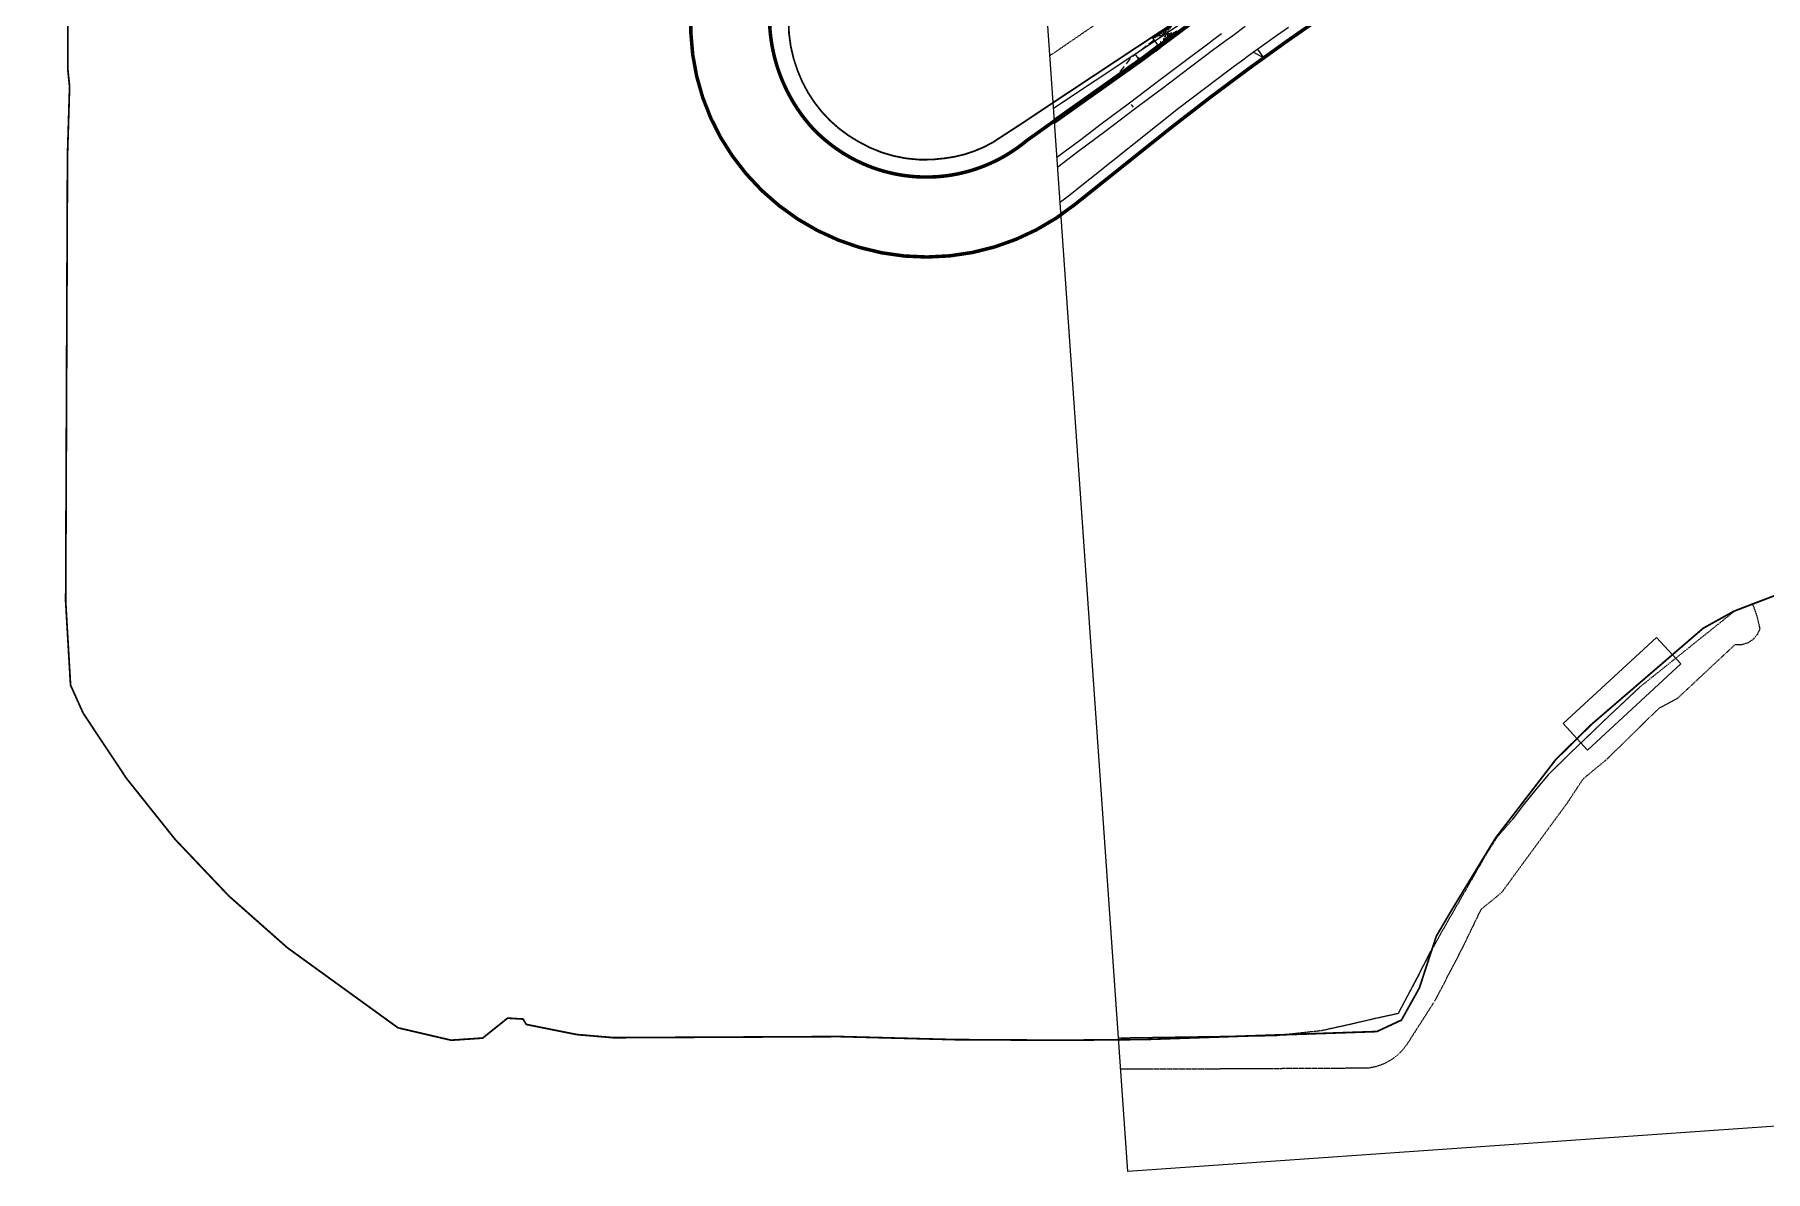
# Model space of a CAD drawing. Header units: millimetres. Extents: x 50357 to 985146, y 723188 to 1803594.
# Drawn here: x 831628.8 to 832120.5, y 817711.4 to 818034.3 of the extents above; entities that cross this region are included whole.
import ezdxf
from ezdxf.xclip import XClip

# ---------------------------------------------------------------- set-up
doc = ezdxf.new("R2010")
doc.units = ezdxf.units.MM
doc.header["$LTSCALE"] = 3
doc.header["$MEASUREMENT"] = 0
for name, pattern in [('DIVIDE', [1.25, 0.5, -0.25, 0, -0.25, 0, -0.25]), ('PHANTOM', [2.5, 1.25, -0.25, 0.25, -0.25, 0.25, -0.25]), ('x-baseplan$0$DGN Style 2', [1.94727e-06, 0, -1.94727e-06]), ('x-baseplan$0$XXXXX-PIW-DWG-P00-XXXX-R100-WS4-00$0$XXXXX-PIW-P-WHCGRDP1-XXX$0$HIDDEN', [9.525, 6.35, -3.175]), ('x-boundary$0$DGN Style 4', [76.563414, 38.257796, -19.128898, 0.047822, -19.128898])]:
    doc.linetypes.add(name, pattern=pattern)
doc.layers.get('Defpoints').update_dxf_attribs({"color": 32})
for name, color, linetype in [('00_Xref', 7, 'Continuous'), ('x-baseplan$0$XXXXX-PIW-DWG-P00-XXXX-R100-WS4-00$0$XXXXX-PIW-P-WHCGRDP1-XXX$0$MMH030__', 3, 'Continuous'), ('x-baseplan$0$XXXXX-PIW-DWG-P00-XXXX-R100-WS4-00$0$XXXXX-PIW-P-WHCGRDP1-XXX$0$MMH125__', 3, 'x-baseplan$0$XXXXX-PIW-DWG-P00-XXXX-R100-WS4-00$0$XXXXX-PIW-P-WHCGRDP1-XXX$0$HIDDEN'), ('x-baseplan$0$XXXXX-PIW-DWG-P00-XXXX-R100-WS4-00$0$XXXXX-PIW-P-WHCGRDP1-XXX$0$MMH813_1', 3, 'Continuous'), ('x-baseplan$0$XXXXX-PIW-DWG-P00-XXXX-R100-WS4-00$0$XXXXX-PIW-P-WHCGRDP1-XXX$0$MMH813__', 3, 'Continuous'), ('x-baseplan$0$XXXXX-PIW-DWG-P00-XXXX-R100-WS4-00$0$XXXXX-PIW-P-WHCGRDP1_RUN IN AND OUT-XXX$0$MMH813_S', 3, 'Continuous')]:
    doc.layers.add(name, color=color, linetype=linetype)
for name, color, linetype, lineweight in [('DraftConditionLine_AtGradeRoad_20180809', 7, 'Continuous', 0), ('x-baseplan$0$XXXXX-PIW-DWG-P00-XXXX-R100-WS4-00$0$XXXXX-PIW-P-WHCGRDP1-XXX$0$MMH125FS', 3, 'Continuous', 18), ('x-baseplan$0$XXXXX-PIW-DWG-P00-XXXX-R100-WS4-00$0$XXXXX-PIW-P-WHCGRDP1_RUN IN AND OUT-XXX$0$MMH060__', 3, 'Continuous', 13), ('x-baseplan$0$XXXXX-PIW-DWG-P00-XXXX-R100-WS4-00$0$XXXXX-PIW-P-WHCGRDP1_RUN IN AND OUT-XXX$0$MMH071__', 3, 'Continuous', 18)]:
    doc.layers.add(name, color=color, linetype=linetype, lineweight=lineweight)
doc.layers.add('x-baseplan$0$AR-ROAD_AR_BS_MI_', color=7, linetype='Continuous', true_color=0x6d6d6d)
doc.layers.add('x-boundary$0$AR-SIMS_BL_', color=7, linetype='x-boundary$0$DGN Style 4', true_color=0xff0505)

# ---------------------------------------------------------------- blocks, each defined once
blk = doc.blocks.new('x-baseplan$0$XXXXX-PIW-DWG-P00-XXXX-R100-WS4-00$0$XXXXX-PIW-P-WHCGRDP1-XXX$0$FILL-SLOPE')
at = {"flags": 128}
blk.add_lwpolyline([(-0.06, 0.25), (0.06, 0.25), (-0.03772, 0.22678), (0.0279, 0.22678), (-0.02004, 0.20996), (0.02116, 0.20892), (-0.01586, 0.19736), (0, 0.18052), (0, 0)], dxfattribs=at)
blk = doc.blocks.new('x-baseplan$0$XXXXX-PIW-DWG-P00-XXXX-R100-WS4-00')
at = {"layer": 'x-baseplan$0$XXXXX-PIW-DWG-P00-XXXX-R100-WS4-00$0$XXXXX-PIW-P-WHCGRDP1_RUN IN AND OUT-XXX$0$MMH060__'}
h = blk.add_hatch(dxfattribs=at)
h.set_pattern_fill('AR-CONC', color=256, scale=0.005)
h.set_pattern_definition([(50, (0, 0), (0.910923345, -0.0796954277), [0.09525, -1.04775]), (355, (0, 0), (-0.1762171071, 0.9552842262), [0.0762, -0.83820292085]), (100.4514447, (0.0759, -0.0066), (0.73470623545, 0.87558875956), [0.080950044, -0.890451223]), (46.1842, (0, 0.254), (1.3553952045, -0.2102116397), [0.142875, -1.571625]), (96.63555761, (0.113, 0.2365), (1.1870206703, 1.237130623), [0.1214251157, -1.3356780408]), (351.18415117, (0, 0.254), (1.1870206703, 1.237130623), [0.1142998354, -1.2572986596]), (21, (0.127, 0.1905), (0.75807195635, -0.51132599094), [0.09525, -1.04775]), (326, (0.127, 0.1905), (0.30901014174, 0.9209398306), [0.0762, -0.8382]), (71.451445, (0.1902, 0.1479), (1.0670820964, 0.4096138444), [0.080950044, -0.890449688]), (37.5, (0, 0), (0.01544301625, 0.42277519437), [0, -0.82804, 0, -0.8509, 0, -0.841375]), (7.5, (0, 0), (0.33409831255, 0.50090287409), [0, -0.48514, 0, -0.80899, 0, -0.320675]), (327.5, (-0.2832, 0), (0.67795297583, -0.02864371996), [0, -0.3175, 0, -0.9906, 0, -1.31445]), (317.5, (-0.4102, 0), (0.74064590693, 0.12713245517), [0, -0.41275, 0, -0.65786, 0, -0.93345])])
edge = h.paths.add_edge_path()
edge.add_line((834260.35, 818031.27), (834265.73, 818035.32))
edge.add_line((834258.83, 818033.29), (834264.51, 818036.95))
at = {"layer": 'x-baseplan$0$XXXXX-PIW-DWG-P00-XXXX-R100-WS4-00$0$XXXXX-PIW-P-WHCGRDP1-XXX$0$MMH030__', "ltscale": 0.005142, "flags": 128}
blk.add_lwpolyline([(834253.4, 818013.66), (834252.8, 818014.45)], dxfattribs=at)
at = {"layer": 'x-baseplan$0$XXXXX-PIW-DWG-P00-XXXX-R100-WS4-00$0$XXXXX-PIW-P-WHCGRDP1-XXX$0$MMH125__', "ltscale": 0.1, "flags": 128}
for points, elevation in [([(834162.37, 818072.13, 0.041317), (834153.66, 818054.56, 0.149831), (834152.95, 818029.09, 0.167866), (834164.68, 818009.54, 0.143372), (834187.21, 817997.65, 0.117117), (834209.54, 817998.54, 0.054077), (834229.89, 818009.48, 11.405065)], 5.02), ([(834259.27, 818032.71, -0.010568), (834252.55, 818027.65, -0.026), (834248.66, 818022.78, -5.003126)], 6.25)]:
    blk.add_lwpolyline(points, format="xyb", dxfattribs=dict(at, elevation=elevation))
at = {"layer": 'x-baseplan$0$XXXXX-PIW-DWG-P00-XXXX-R100-WS4-00$0$XXXXX-PIW-P-WHCGRDP1-XXX$0$MMH813_1'}
for p, q in [((834276.19, 818032.86, 6.42), (834274.86, 818031.86, 6.41)), ((834278.39, 818034.49, 6.44), (834276.19, 818032.86, 6.42)), ((834279.76, 818032.64, 6.44), (834277.57, 818031.02, 6.42)), ((834281.58, 818033.98, 6.45), (834279.76, 818032.64, 6.44)), ((834285.16, 818036.58, 6.46), (834281.58, 818033.98, 6.45)), ((834274.86, 818031.86, 6.41), (834268.2, 818026.85, 6.35)), ((834276.24, 818030.02, 6.41), (834269.58, 818025.01, 6.35)), ((834277.57, 818031.02, 6.42), (834276.24, 818030.02, 6.41)), ((834268.2, 818026.85, 6.35), (834260.21, 818020.84, 6.28)), ((834269.58, 818025.01, 6.35), (834261.59, 818019, 6.28)), ((834257, 818018.43, 6.26), (834252.21, 818014.83, 6.2)), ((834260.21, 818020.84, 6.28), (834257, 818018.43, 6.26)), ((834261.59, 818019, 6.28), (834258.38, 818016.59, 6.26)), ((834252.21, 818014.83, 6.2), (834244.22, 818008.82, 6.02)), ((834253.6, 818012.99, 6.2), (834245.6, 818006.98, 6.02)), ((834258.38, 818016.59, 6.26), (834253.6, 818012.99, 6.2)), ((834244.22, 818008.82, 6.02), (834238.38, 818004.42, 5.83)), ((834238.38, 818004.42, 5.83), (834236.23, 818002.81, 5.75)), ((834245.6, 818006.98, 6.02), (834239.76, 818002.58, 5.83)), ((834236.23, 818002.81, 5.75), (834228.24, 817996.79, 5.45)), ((834237.61, 818000.97, 5.75), (834229.62, 817994.96, 5.45)), ((834239.76, 818002.58, 5.83), (834237.61, 818000.97, 5.75))]:
    blk.add_line(p, q, dxfattribs=at)
at = {"layer": 'x-baseplan$0$XXXXX-PIW-DWG-P00-XXXX-R100-WS4-00$0$XXXXX-PIW-P-WHCGRDP1-XXX$0$MMH813__', "ltscale": 0.005142, "elevation": 5.71}
blk.add_lwpolyline([(834260.35, 818031.27), (834255.44, 818027.58), (834255.19, 818027.4), (834222.81, 818004.47), (834222.52, 818004.26), (834220.91, 818003.04), (834220.14, 818002.48), (834219.34, 818001.91), (834218.52, 818001.37), (834217.7, 818000.85), (834216.86, 818000.34), (834216.02, 817999.85), (834215.16, 817999.38), (834214.29, 817998.93), (834213.41, 817998.5), (834212.53, 817998.09), (834211.63, 817997.7), (834210.73, 817997.32), (834209.81, 817996.97), (834208.89, 817996.64), (834207.97, 817996.33), (834207.03, 817996.04), (834206.09, 817995.77), (834205.15, 817995.52), (834204.2, 817995.3), (834203.24, 817995.09), (834202.28, 817994.91), (834201.32, 817994.74), (834200.35, 817994.6), (834199.38, 817994.48), (834198.41, 817994.38), (834197.43, 817994.31), (834196.46, 817994.25), (834195.48, 817994.22), (834194.5, 817994.21), (834193.52, 817994.22), (834192.55, 817994.25), (834191.57, 817994.3), (834190.59, 817994.38), (834189.62, 817994.47), (834188.65, 817994.59), (834187.68, 817994.73), (834186.72, 817994.89), (834185.76, 817995.07), (834184.8, 817995.28), (834183.85, 817995.5), (834182.9, 817995.75), (834181.96, 817996.02), (834181.03, 817996.3), (834180.1, 817996.61), (834179.18, 817996.94), (834178.27, 817997.29), (834177.36, 817997.66), (834176.47, 817998.05), (834175.98, 817998.28), (834175.58, 817998.46), (834174.7, 817998.89), (834173.83, 817999.34), (834172.97, 817999.81), (834172.12, 818000.29), (834171.29, 818000.8), (834170.46, 818001.32), (834169.65, 818001.87), (834168.85, 818002.43), (834168.06, 818003), (834167.28, 818003.6), (834166.52, 818004.21), (834165.77, 818004.84), (834165.04, 818005.49), (834164.32, 818006.15), (834163.61, 818006.83), (834162.92, 818007.52), (834162.25, 818008.23), (834161.59, 818008.95), (834160.95, 818009.69), (834160.32, 818010.44), (834159.72, 818011.21), (834159.12, 818011.98), (834158.55, 818012.78), (834157.99, 818013.58), (834157.46, 818014.4), (834156.94, 818015.22), (834156.43, 818016.06), (834155.95, 818016.91), (834155.49, 818017.78), (834155.04, 818018.65), (834154.62, 818019.53), (834154.21, 818020.42), (834153.83, 818021.32), (834153.46, 818022.22), (834153.12, 818023.14), (834152.79, 818024.06), (834152.49, 818024.99), (834152.21, 818025.92), (834151.94, 818026.87), (834151.7, 818027.81), (834151.48, 818028.77), (834151.28, 818029.72), (834151.11, 818030.68), (834150.95, 818031.65), (834150.81, 818032.62), (834150.7, 818033.59), (834150.61, 818034.56)], dxfattribs=at)
at = {"layer": 'x-baseplan$0$XXXXX-PIW-DWG-P00-XXXX-R100-WS4-00$0$XXXXX-PIW-P-WHCGRDP1-XXX$0$MMH813__', "ltscale": 0.005142}
for points in [[(834259.45, 818030.59, 6.25), (834255.44, 818027.58, 6.22), (834255.19, 818027.4, 6.22), (834252.74, 818025.67, 6.19), (834251.92, 818025.09, 6.19), (834251.11, 818024.51, 6.18), (834247.84, 818022.2, 6.13), (834247.02, 818021.62, 6.12), (834239.68, 818016.42, 5.95), (834238.86, 818015.84, 5.94), (834238.05, 818015.26, 5.91), (834233.15, 818011.8, 5.75), (834232.33, 818011.22, 5.72), (834231.52, 818010.64, 5.68), (834230.7, 818010.06, 5.65), (834229.89, 818009.48, 5.61), (834224.17, 818005.44, 5.34), (834223.36, 818004.86, 5.3), (834222.81, 818004.47, 5.27), (834222.52, 818004.26, 5.26), (834220.91, 818003.04, 5.18), (834220.14, 818002.48, 5.13), (834219.34, 818001.91, 5.09), (834218.52, 818001.37, 5.04), (834217.7, 818000.85, 4.99), (834216.86, 818000.34, 4.95), (834216.02, 817999.85, 4.9), (834215.16, 817999.38, 4.87), (834214.29, 817998.93, 4.84), (834213.41, 817998.5, 4.81), (834212.53, 817998.09, 4.78), (834211.63, 817997.7, 4.75), (834210.73, 817997.32, 4.72), (834209.81, 817996.97, 4.69), (834208.89, 817996.64, 4.67), (834207.97, 817996.33, 4.64), (834207.03, 817996.04, 4.62), (834206.09, 817995.77, 4.6), (834205.15, 817995.52, 4.58), (834204.2, 817995.3, 4.56), (834203.24, 817995.09, 4.54), (834202.28, 817994.91, 4.52), (834201.32, 817994.74, 4.51), (834200.35, 817994.6, 4.49), (834199.38, 817994.48, 4.48), (834198.41, 817994.38, 4.46), (834197.43, 817994.31, 4.45), (834196.46, 817994.25, 4.44), (834195.48, 817994.22, 4.43), (834194.5, 817994.21, 4.42), (834193.52, 817994.22, 4.42), (834192.55, 817994.25, 4.41), (834191.57, 817994.3, 4.41), (834190.59, 817994.38, 4.4), (834189.62, 817994.47, 4.4), (834188.65, 817994.59, 4.4), (834187.68, 817994.73, 4.4), (834186.72, 817994.89, 4.4), (834185.76, 817995.07, 4.4), (834184.8, 817995.28, 4.4), (834183.85, 817995.5, 4.41), (834182.9, 817995.75, 4.41), (834181.96, 817996.02, 4.42), (834181.03, 817996.3, 4.43), (834180.1, 817996.61, 4.43), (834179.18, 817996.94, 4.44), (834178.27, 817997.29, 4.45), (834177.36, 817997.66, 4.47), (834176.47, 817998.05, 4.48), (834175.98, 817998.28, 4.49), (834175.58, 817998.46, 4.49), (834174.7, 817998.89, 4.5), (834173.83, 817999.34, 4.51), (834172.97, 817999.81, 4.53), (834172.12, 818000.29, 4.54), (834171.29, 818000.8, 4.55), (834170.46, 818001.32, 4.56), (834169.65, 818001.87, 4.57), (834168.85, 818002.43, 4.58), (834168.06, 818003, 4.59), (834167.28, 818003.6, 4.6), (834166.52, 818004.21, 4.6), (834165.77, 818004.84, 4.61), (834165.04, 818005.49, 4.61), (834164.32, 818006.15, 4.61), (834163.61, 818006.83, 4.61), (834162.92, 818007.52, 4.61), (834162.25, 818008.23, 4.6), (834161.59, 818008.95, 4.6), (834160.95, 818009.69, 4.59), (834160.32, 818010.44, 4.59), (834159.72, 818011.21, 4.58), (834159.12, 818011.98, 4.57), (834158.55, 818012.78, 4.55), (834157.99, 818013.58, 4.54), (834157.46, 818014.4, 4.53), (834156.94, 818015.22, 4.52), (834156.43, 818016.06, 4.51), (834155.95, 818016.91, 4.49), (834155.49, 818017.78, 4.48), (834155.04, 818018.65, 4.47), (834154.62, 818019.53, 4.46), (834154.21, 818020.42, 4.45), (834153.83, 818021.32, 4.44), (834153.46, 818022.22, 4.43), (834153.12, 818023.14, 4.42), (834152.79, 818024.06, 4.41), (834152.49, 818024.99, 4.41), (834152.21, 818025.92, 4.4), (834151.94, 818026.87, 4.4), (834151.7, 818027.81, 4.4), (834151.48, 818028.77, 4.4), (834151.28, 818029.72, 4.4), (834151.11, 818030.68, 4.4), (834150.95, 818031.65, 4.4), (834150.81, 818032.62, 4.4), (834150.7, 818033.59, 4.41), (834150.61, 818034.56, 4.41)], [(834299.79, 818034.32, 0), (834299.13, 818033.87, 0), (834295.77, 818031.54, 0), (834291.78, 818028.72, 0), (834291.14, 818028.25, 0), (834287.82, 818025.85, 0), (834285.84, 818024.4, 0), (834283.89, 818022.95, 0), (834282.4, 818021.83, 0), (834267.94, 818010.96, 0), (834236.67, 817985.99, 0), (834234.79, 817984.58, 0), (834234.39, 817984.28, 0), (834232.89, 817983.2, 0), (834230.93, 817981.89, 0), (834228.94, 817980.64, 0), (834228.71, 817980.51, 0), (834227.6, 817979.86, 0), (834226.9, 817979.47, 0), (834224.72, 817978.32, 0), (834222.51, 817977.25, 0), (834220.25, 817976.26, 0), (834217.97, 817975.36, 0), (834215.65, 817974.54, 0), (834213.3, 817973.8, 0), (834210.92, 817973.16, 0), (834208.53, 817972.6, 0), (834206.12, 817972.13, 0), (834203.69, 817971.74, 0), (834201.24, 817971.45, 0), (834198.79, 817971.25, 0), (834196.33, 817971.13, 0), (834193.87, 817971.11, 0), (834191.41, 817971.17, 0), (834188.96, 817971.33, 0), (834186.51, 817971.58, 0), (834184.08, 817971.91, 0), (834181.65, 817972.34, 0), (834179.25, 817972.85, 0), (834176.86, 817973.45, 0), (834174.5, 817974.14, 0), (834172.16, 817974.92, 0), (834169.86, 817975.78, 0), (834168.16, 817976.47, 0), (834167.59, 817976.72, 0), (834165.35, 817977.75, 0), (834163.16, 817978.85, 0), (834161, 817980.04, 0), (834158.89, 817981.31, 0), (834156.83, 817982.65, 0), (834156.3, 817983.01, 0), (834154.82, 817984.07, 0), (834152.86, 817985.55, 0), (834150.96, 817987.11, 0), (834149.12, 817988.74, 0), (834148.21, 817989.59, 0), (834147.33, 817990.44, 0), (834145.61, 817992.2, 0), (834143.96, 817994.02, 0), (834142.37, 817995.9, 0), (834141.24, 817997.34, 0), (834140.86, 817997.84, 0), (834139.41, 817999.83, 0), (834138.05, 818001.87, 0), (834136.75, 818003.97, 0), (834135.54, 818006.1, 0), (834134.4, 818008.29, 0), (834134.11, 818008.86, 0), (834133.34, 818010.51, 0), (834132.37, 818012.77, 0), (834131.48, 818015.06, 0), (834130.67, 818017.38, 0), (834129.95, 818019.74, 0), (834129.32, 818022.11, 0), (834128.77, 818024.51, 0), (834128.31, 818026.93, 0), (834127.94, 818029.36, 0), (834127.66, 818031.8, 0), (834127.47, 818034.26, 0), (834127.44, 818036.72, 0)], [(834297.44, 818036.32, 0), (834294.06, 818033.98, 0), (834290.05, 818031.13, 0), (834289.4, 818030.67, 0), (834286.07, 818028.25, 0), (834284.08, 818026.79, 0), (834282.11, 818025.33, 0), (834280.61, 818024.21, 0), (834266.15, 818013.33, 0), (834234.88, 817988.37, 0), (834233, 817986.96, 0), (834232.62, 817986.67, 0), (834231.18, 817985.64, 0), (834229.32, 817984.38, 0), (834227.41, 817983.19, 0), (834227.19, 817983.06, 0), (834226.13, 817982.45, 0), (834225.46, 817982.07, 0), (834223.38, 817980.97, 0), (834221.26, 817979.95, 0), (834219.11, 817979.01, 0), (834216.92, 817978.14, 0), (834214.71, 817977.36, 0), (834212.46, 817976.66, 0), (834210.19, 817976.04, 0), (834207.91, 817975.51, 0), (834205.6, 817975.06, 0), (834203.28, 817974.69, 0), (834200.94, 817974.41, 0), (834198.6, 817974.21, 0), (834196.25, 817974.11, 0), (834193.9, 817974.08, 0), (834191.55, 817974.15, 0), (834189.2, 817974.3, 0), (834186.86, 817974.53, 0), (834184.54, 817974.85, 0), (834182.22, 817975.26, 0), (834179.92, 817975.75, 0), (834177.64, 817976.32, 0), (834175.38, 817976.98, 0), (834173.15, 817977.72, 0), (834170.95, 817978.54, 0), (834169.33, 817979.21, 0), (834168.78, 817979.45, 0), (834166.64, 817980.43, 0), (834164.54, 817981.49, 0), (834162.48, 817982.62, 0), (834160.47, 817983.83, 0), (834158.5, 817985.11, 0), (834157.99, 817985.46, 0), (834156.58, 817986.47, 0), (834154.71, 817987.89, 0), (834152.89, 817989.38, 0), (834151.13, 817990.94, 0), (834150.26, 817991.74, 0), (834149.42, 817992.56, 0), (834147.78, 817994.24, 0), (834146.2, 817995.98, 0), (834144.68, 817997.78, 0), (834143.6, 817999.15, 0), (834143.24, 817999.63, 0), (834141.86, 818001.53, 0), (834140.55, 818003.48, 0), (834139.31, 818005.48, 0), (834138.15, 818007.53, 0), (834137.06, 818009.61, 0), (834136.79, 818010.16, 0), (834136.05, 818011.73, 0), (834135.12, 818013.89, 0), (834134.27, 818016.09, 0), (834133.5, 818018.31, 0), (834132.81, 818020.55, 0), (834132.2, 818022.83, 0), (834131.68, 818025.12, 0), (834131.25, 818027.43, 0), (834130.89, 818029.75, 0), (834130.63, 818032.09, 0), (834130.44, 818034.43, 0)], [(834270.49, 818037.68, 0), (834256.03, 818026.8, 0), (834223.37, 818003.67, 0), (834221.49, 818002.26, 0), (834221.22, 818002.06, 0), (834220.22, 818001.34, 0), (834218.91, 818000.46, 0), (834217.57, 817999.62, 0), (834217.42, 817999.53, 0), (834216.67, 817999.1, 0), (834216.2, 817998.84, 0), (834214.74, 817998.06, 0), (834213.26, 817997.35, 0), (834211.75, 817996.69, 0), (834210.21, 817996.08, 0), (834208.66, 817995.53, 0), (834207.09, 817995.04, 0), (834205.5, 817994.61, 0), (834203.89, 817994.23, 0), (834202.27, 817993.91, 0), (834200.64, 817993.66, 0), (834199.01, 817993.46, 0), (834197.36, 817993.32, 0), (834195.72, 817993.25, 0), (834194.07, 817993.23, 0), (834192.42, 817993.28, 0), (834190.77, 817993.38, 0), (834189.13, 817993.55, 0), (834187.5, 817993.77, 0), (834185.87, 817994.06, 0), (834184.26, 817994.4, 0), (834182.66, 817994.8, 0), (834181.08, 817995.27, 0), (834179.52, 817995.79, 0), (834177.97, 817996.36, 0), (834176.83, 817996.83, 0), (834176.45, 817996.99, 0), (834174.95, 817997.68, 0), (834173.48, 817998.42, 0), (834172.03, 817999.22, 0), (834170.62, 818000.07, 0), (834169.24, 818000.97, 0), (834168.88, 818001.21, 0), (834167.89, 818001.92, 0), (834166.58, 818002.92, 0), (834165.3, 818003.96, 0), (834164.07, 818005.05, 0), (834163.46, 818005.62, 0), (834162.87, 818006.19, 0), (834161.72, 818007.37, 0), (834160.61, 818008.59, 0), (834159.55, 818009.85, 0), (834158.79, 818010.81, 0), (834158.53, 818011.15, 0), (834157.56, 818012.48, 0), (834156.65, 818013.85, 0), (834155.78, 818015.26, 0), (834154.96, 818016.69, 0), (834154.2, 818018.15, 0), (834154.01, 818018.54, 0), (834153.49, 818019.64, 0), (834152.84, 818021.15, 0), (834152.24, 818022.69, 0), (834151.7, 818024.25, 0), (834151.22, 818025.83, 0), (834150.8, 818027.42, 0), (834150.43, 818029.03, 0), (834150.12, 818030.65, 0), (834149.88, 818032.28, 0), (834149.69, 818033.91, 0), (834149.56, 818035.56, 0)]]:
    blk.add_polyline3d(points, dxfattribs=at)
at = {"layer": 'x-baseplan$0$XXXXX-PIW-DWG-P00-XXXX-R100-WS4-00$0$XXXXX-PIW-P-WHCGRDP1_RUN IN AND OUT-XXX$0$MMH060__'}
for p, q in [((834258.83, 818033.29), (834264.51, 818036.95, 19.94)), ((834258.83, 818033.29), (834260.35, 818031.27, 6.49)), ((834260.35, 818031.27, 6.49), (834265.73, 818035.32, 5.71))]:
    blk.add_line(p, q, dxfattribs=at)
at = {"layer": 'x-baseplan$0$XXXXX-PIW-DWG-P00-XXXX-R100-WS4-00$0$XXXXX-PIW-P-WHCGRDP1_RUN IN AND OUT-XXX$0$MMH071__'}
blk.add_line((834260.35, 818031.27, 6.49), (834260.94, 818030.49), dxfattribs=at)
at = {"layer": 'x-baseplan$0$XXXXX-PIW-DWG-P00-XXXX-R100-WS4-00$0$XXXXX-PIW-P-WHCGRDP1_RUN IN AND OUT-XXX$0$MMH813_S'}
for p, q in [((834260.35, 818031.27, 6.49), (834259.74, 818029.59)), ((834259.74, 818029.59), (834260.94, 818030.49))]:
    blk.add_line(p, q, dxfattribs=at)
blk.add_lwpolyline([(834290.42, 818027.73), (834288.67, 818030.14), (834287.46, 818029.26)], close=True, dxfattribs=at)
at = {"layer": 'x-baseplan$0$XXXXX-PIW-DWG-P00-XXXX-R100-WS4-00$0$XXXXX-PIW-P-WHCGRDP1-XXX$0$MMH125FS', "ltscale": 100, "xscale": 5.202295715236875, "yscale": 5.202295715236875, "zscale": 5.202295715236875, "rotation": 218.061887046463}
blk.add_blockref('x-baseplan$0$XXXXX-PIW-DWG-P00-XXXX-R100-WS4-00$0$XXXXX-PIW-P-WHCGRDP1-XXX$0$FILL-SLOPE', (834254.09, 818028.47), dxfattribs=at)
blk = doc.blocks.new('x-baseplan')
blk.add_lwpolyline([(834375.48, 817838.59), (834401.96, 817863.03), (834408.88, 817855.53), (834382.4, 817831.09)], close=True)
at = {"layer": 'x-baseplan$0$AR-ROAD_AR_BS_MI_'}
blk.add_line((834217.07, 818004.36), (834353.63, 818095.16), dxfattribs=at)
at = {"layer": 'x-baseplan$0$AR-ROAD_AR_BS_MI_', "linetype": 'x-baseplan$0$DGN Style 2', "lineweight": 0}
for p, q in [((834376.45, 817815.83), (834357.95, 817790.58)), ((834356.49, 817806.09), (834360.93, 817811.23)), ((834357.95, 817790.58), (834352.08, 817785.79)), ((834352.08, 817785.79), (834346.93, 817775.09)), ((834346.93, 817775.09), (834338.95, 817759.75))]:
    blk.add_line(p, q, dxfattribs=at)
at = {"layer": 'x-baseplan$0$AR-ROAD_AR_BS_MI_', "linetype": 'x-baseplan$0$DGN Style 2', "flags": 128}
blk.add_lwpolyline([(834236.41, 818060.84), (834194.52, 818019.36)], dxfattribs=at)
at = {"layer": 'x-baseplan$0$AR-ROAD_AR_BS_MI_', "linetype": 'x-baseplan$0$DGN Style 2', "lineweight": 0, "flags": 128}
for points in [[(834338.64, 817759.3), (834330.93, 817747.27), (834329.82, 817745.85), (834328.55, 817744.57), (834327.14, 817743.44), (834325.61, 817742.49), (834323.97, 817741.72), (834322.26, 817741.14), (834320.08, 817740.72), (834269.72, 817740.45), (834219.96, 817740.53), (834189.17, 817741.14), (834167.98, 817742.62), (834089.24, 817741.61), (834063.8, 817742), (834061.99, 817741.99), (834060.19, 817741.98), (834058.38, 817741.99), (834056.57, 817742.02), (834054.77, 817742.06), (834052.96, 817742.12), (834051.16, 817742.19), (834049.35, 817742.23), (834047.56, 817742.48), (834045.82, 817742.95), (834044.14, 817743.62), (834042.59, 817744.54), (834041.04, 817745.47), (834039.5, 817746.42), (834037.72, 817747.53), (834017.77, 817760.4), (834002.15, 817771.82), (833988.2, 817785.4), (833964.24, 817813.25), (833941.51, 817845.5), (833942.28, 817909.63), (833942.24, 817939.9), (833942.53, 817969.8), (833941.17, 817989.39), (833943.36, 818000.04)], [(834552.25, 817919.49), (834458.71, 817883.8), (834424.35, 817870.7)], [(834424.35, 817870.7), (834410.76, 817859.81), (834397.21, 817848.95), (834388.64, 817840.88), (834381.76, 817834.3), (834377.38, 817830.12), (834371.2, 817824.04), (834367.71, 817819.9), (834364.12, 817815.42), (834360.93, 817811.23)], [(834429.23, 817872.57), (834429.99, 817870.65), (834430.55, 817868.93), (834431.35, 817865.55), (834430.62, 817863.9), (834429.46, 817862.52), (834427.96, 817861.53), (834426.24, 817860.99), (834424.25, 817860.99), (834407.95, 817845.77), (834402.59, 817842.88), (834387.91, 817828.49), (834381.12, 817822.87), (834376.45, 817815.83)], [(834356.49, 817806.09), (834356.49, 817806.08), (834353.36, 817801.12), (834348.18, 817792.05), (834342, 817781.29), (834337.82, 817773.86), (834333.93, 817766.29), (834328.55, 817756.22), (834321.67, 817754.73), (834314.9, 817753.14), (834306.78, 817751.36), (834293.69, 817749.91), (834251.08, 817749.28), (834225.55, 817749.28), (834207.55, 817749.19), (834176.44, 817748.99), (834157.37, 817748.89), (834129.08, 817748.76), (834114.3, 817749.6), (834102.06, 817750.94), (834095.28, 817751.73), (834087.65, 817752.45), (834080.5, 817754.51), (834075.53, 817755.48), (834068.5, 817749.3), (834052.26, 817749.67), (834046.21, 817753.18), (834034.66, 817759.38), (834019.87, 817769.75), (834005.84, 817781.13), (833992.64, 817793.47), (833980.34, 817806.7), (833968.99, 817820.76), (833959.72, 817834.12), (833950.31, 817850)]]:
    blk.add_lwpolyline(points, dxfattribs=at)
at = {"layer": 'x-baseplan$0$AR-ROAD_AR_BS_MI_', "lineweight": 13, "flags": 128}
for points in [[(834397.21, 817848.95), (834388.64, 817840.88), (834381.76, 817834.3), (834377.38, 817830.12)], [(834377.38, 817830.12), (834371.2, 817824.04)], [(834371.2, 817824.04), (834367.71, 817819.9), (834364.12, 817815.42), (834360.93, 817811.23)], [(834337.82, 817773.86), (834333.93, 817766.29), (834328.55, 817756.23)], [(834321.67, 817754.73), (834314.9, 817753.14), (834306.78, 817751.36)], [(834328.55, 817756.23), (834321.67, 817754.73)], [(834293.69, 817749.91), (834251.08, 817749.29)]]:
    blk.add_lwpolyline(points, dxfattribs=at)
at = {"layer": 'x-baseplan$0$AR-ROAD_AR_BS_MI_', "linetype": 'x-baseplan$0$DGN Style 2'}
blk.add_open_spline([(834217.16, 818123.01), (834207.97, 818108.73), (834203.01, 818100.94), (834198.06, 818093.15), (834190.62, 818081.99), (834182.3, 818069.51), (834173.97, 818057.03), (834172.72, 818055.14), (834172.44, 818054.65), (834171.88, 818053.67), (834171.38, 818052.72), (834170.77, 818051.37), (834170.42, 818050.51), (834170.28, 818050.12), (834170.23, 818049.92), (834170.19, 818049.72), (834170.14, 818049.49), (834169.74, 818048.4), (834169.42, 818047.3), (834168.84, 818044.68), (834168.59, 818042.67), (834168.57, 818039.77), (834168.68, 818038.3), (834168.81, 818037.28), (834168.89, 818036.75), (834169.04, 818035.78), (834169.24, 818034.82), (834169.45, 818033.9), (834169.58, 818033.39), (834169.71, 818032.88), (834169.9, 818032.21), (834170.19, 818031.2), (834170.69, 818029.81), (834171.03, 818028.91), (834171.4, 818028.04), (834171.78, 818027.15), (834172.27, 818026.17), (834172.54, 818025.66), (834173.27, 818024.36), (834174.13, 818023.08), (834175.87, 818020.97), (834176.82, 818019.99), (834178.14, 818018.82), (834178.57, 818018.47), (834179.74, 818017.57), (834180.76, 818016.89), (834182.31, 818016), (834183.08, 818015.6), (834183.86, 818015.19), (834184.88, 818014.7), (834185.91, 818014.23), (834187.24, 818013.67), (834188, 818013.38), (834189.35, 818012.87), (834190.12, 818012.62), (834190.98, 818012.34), (834191.52, 818012.19), (834192.05, 818012.05), (834192.9, 818011.86), (834193.86, 818011.69), (834195.59, 818011.53), (834196.73, 818011.51), (834198.12, 818011.6), (834199.27, 818011.69), (834200.93, 818011.93), (834201.95, 818012.12), (834203.03, 818012.35), (834203.99, 818012.58), (834205.45, 818013.01), (834207.14, 818013.56), (834208.4, 818014.1), (834209.52, 818014.66), (834210.66, 818015.27), (834211.75, 818015.98), (834212.64, 818016.64), (834212.85, 818016.8), (834213.05, 818016.96), (834213.38, 818017.18), (834235.42, 818032.28), (834257.46, 818047.37), (834313.23, 818085.55)], degree=3, knots=[0, 0, 0, 0, 0.118549, 0.119922, 0.119922, 0.292667, 0.314758, 0.314758, 0.322104, 0.322104, 0.329451, 0.336081, 0.341297, 0.341488, 0.341488, 0.343923, 0.344155, 0.344618, 0.358987, 0.358987, 0.379393, 0.385178, 0.39664, 0.398543, 0.398543, 0.403565, 0.411326, 0.411326, 0.415739, 0.418174, 0.418174, 0.424794, 0.431794, 0.437349, 0.437349, 0.444091, 0.44981, 0.451582, 0.451582, 0.469286, 0.471423, 0.487063, 0.487063, 0.494301, 0.494301, 0.506246, 0.510156, 0.517505, 0.517505, 0.52162, 0.532201, 0.532201, 0.540333, 0.542782, 0.550898, 0.550898, 0.554553, 0.55809, 0.55809, 0.565833, 0.570707, 0.580657, 0.580657, 0.588819, 0.595598, 0.602376, 0.602376, 0.609847, 0.615173, 0.622211, 0.632923, 0.632923, 0.638514, 0.649735, 0.649735, 0.652952, 0.653071, 0.653071, 0.658133, 1, 1, 1, 1], dxfattribs=at)
blk.add_blockref('x-baseplan$0$XXXXX-PIW-DWG-P00-XXXX-R100-WS4-00', (0, 0))

msp = doc.modelspace()

# ---------------------------------------------------------------- linework, layer by layer
at = {"layer": 'Defpoints', "elevation": 0.0001}
msp.add_lwpolyline([(831889.9968, 818417.7788), (832594.2248, 818467.0097), (832643.6048, 817760.6489), (831939.3769, 817711.418)], close=True, dxfattribs=at)
at = {"layer": 'DraftConditionLine_AtGradeRoad_20180809', "linetype": 'PHANTOM', "ltscale": 0.3, "const_width": 1, "flags": 128}
msp.add_lwpolyline([(832128.8529, 818170.5935), (832128.874, 818169.9288), (832128.8835, 818169.2637), (832128.8814, 818168.5987), (832128.8677, 818167.9337), (832128.8424, 818167.2691), (832128.8054, 818166.605), (832128.7569, 818165.9417), (832128.6969, 818165.2793), (832128.6252, 818164.6181), (832128.5421, 818163.9582), (832128.4474, 818163.2999), (832128.3413, 818162.6433), (832128.2237, 818161.9887), (832128.0948, 818161.3362), (832127.9544, 818160.6861), (832127.8028, 818160.0385), (832127.6398, 818159.3937), (832127.4656, 818158.7518), (832127.2803, 818158.113), (832127.0838, 818157.4776), (832126.8763, 818156.8457), (832126.6577, 818156.2176), (832126.4283, 818155.5933), (832126.188, 818154.9731), (832125.9369, 818154.3573), (832125.675, 818153.7459), (832125.4026, 818153.1391), (832125.1196, 818152.5373), (832124.8261, 818151.9404), (832124.5223, 818151.3487), (832124.2082, 818150.7625), (832123.8839, 818150.1818), (832123.5496, 818149.6069), (832123.2052, 818149.0379), (832122.851, 818148.475), (832122.487, 818147.9183), (832122.1133, 818147.3681), (832121.7301, 818146.8245), (832121.3374, 818146.2877), (832120.9355, 818145.7578), (832120.5244, 818145.235), (832120.1042, 818144.7194), (832119.675, 818144.2113), (832119.2372, 818143.7108), (832119.237, 818143.7106), (832117.2327, 818141.7219), (832115.1941, 818139.7685), (832113.1217, 818137.8509), (832111.0161, 818135.9699), (832108.878, 818134.1258), (832106.7081, 818132.3194), (832104.5069, 818130.5511), (832102.2753, 818128.8215), (832100.0138, 818127.1311), (832097.7231, 818125.4804), (832095.404, 818123.8699), (832093.0571, 818122.3002), (832090.6832, 818120.7717), (832088.283, 818119.2848), (832085.8571, 818117.8401), (832083.4065, 818116.4379), (832080.9317, 818115.0787), (832078.4336, 818113.7628), (832077.326, 818113.1971, 0.0292121), (832051.5026, 818100.6726, 0.02526117), (831947.2596, 818030.289), (831910.5939, 818004.1488), (831909.9932, 818003.6568), (831909.3839, 818003.1753), (831908.7663, 818002.7045), (831908.1406, 818002.2446), (831907.507, 818001.7957), (831906.8657, 818001.3579), (831906.2168, 818000.9313), (831905.5605, 818000.5162), (831904.8971, 818000.1125), (831904.2268, 817999.7205), (831903.5497, 817999.3403), (831902.8661, 817998.9719), (831902.1761, 817998.6155), (831901.4801, 817998.2712), (831900.7781, 817997.9391), (831900.0705, 817997.6193), (831899.3574, 817997.3119), (831898.639, 817997.017), (831897.9156, 817996.7347), (831897.1874, 817996.4651), (831896.4545, 817996.2082), (831895.7173, 817995.9641), (831894.976, 817995.733), (831894.2307, 817995.5148), (831893.4818, 817995.3096), (831892.7294, 817995.1176), (831891.9737, 817994.9387), (831891.215, 817994.773), (831890.4536, 817994.6206), (831889.6896, 817994.4815), (831888.9233, 817994.3558), (831888.1549, 817994.2434), (831887.3847, 817994.1445), (831886.6129, 817994.059), (831885.8397, 817993.9871), (831885.0653, 817993.9286), (831884.2901, 817993.8836), (831883.5142, 817993.8522), (831882.7378, 817993.8343), (831881.9613, 817993.83), (831881.1848, 817993.8393), (831880.4086, 817993.8621), (831879.6329, 817993.8984), (831878.858, 817993.9482), (831878.084, 817994.0116), (831877.3113, 817994.0885), (831876.54, 817994.1789), (831875.7704, 817994.2827), (831875.0028, 817994.3999), (831874.2373, 817994.5305), (831873.4742, 817994.6744), (831872.7138, 817994.8316), (831871.9561, 817995.0021), (831871.2016, 817995.1858), (831870.4504, 817995.3826), (831869.7028, 817995.5925), (831868.9589, 817995.8154), (831868.2191, 817996.0512), (831867.4834, 817996.3), (831866.7523, 817996.5615), (831866.0258, 817996.8358), (831865.3042, 817997.1227), (831864.5877, 817997.4221), (831863.8765, 817997.734), (831863.1709, 817998.0583), (831862.4711, 817998.3948), (831861.7772, 817998.7435), (831861.0896, 817999.1042), (831860.4083, 817999.4769), (831859.7336, 817999.8615), (831859.0658, 818000.2577), (831858.405, 818000.6655), (831857.7514, 818001.0849), (831857.1052, 818001.5155), (831856.4666, 818001.9574), (831855.8358, 818002.4103), (831855.2131, 818002.8742), (831854.5985, 818003.3489), (831853.9923, 818003.8342), (831853.3947, 818004.3301), (831852.8058, 818004.8363), (831852.2258, 818005.3526), (831851.6549, 818005.8791), (831851.0933, 818006.4154), (831850.5412, 818006.9614), (831849.9987, 818007.517), (831849.7524, 818007.7758), (831849.2052, 818008.391), (831848.6688, 818009.0157), (831848.1434, 818009.6497), (831847.6292, 818010.2927), (831847.1262, 818010.9446), (831846.6347, 818011.6052), (831846.1548, 818012.2743), (831845.6867, 818012.9516), (831845.2304, 818013.637), (831844.7862, 818014.3303), (831844.3542, 818015.0312), (831843.9344, 818015.7395), (831843.5271, 818016.4551), (831843.1323, 818017.1777), (831842.7502, 818017.907), (831842.3809, 818018.6429), (831842.0245, 818019.3851), (831841.6811, 818020.1335), (831841.3508, 818020.8877), (831841.0337, 818021.6476), (831840.7299, 818022.4128), (831840.4395, 818023.1833), (831840.1627, 818023.9587), (831839.8994, 818024.7389), (831839.6497, 818025.5235), (831839.4138, 818026.3123), (831839.1917, 818027.1052), (831838.9834, 818027.9018), (831838.7891, 818028.7019), (831838.6088, 818029.5053), (831838.4425, 818030.3117), (831838.2904, 818031.1209), (831838.1523, 818031.9326), (831838.0285, 818032.7466), (831837.9189, 818033.5627), (831837.8235, 818034.3805), (831837.7425, 818035.1999), (831837.6757, 818036.0205), (831837.6233, 818036.8422), (831837.5852, 818037.6647), (831837.5615, 818038.4878), (831837.5522, 818039.3111), (831837.5572, 818040.1345), (831837.5766, 818040.9576), (831837.6103, 818041.7803), (831837.6585, 818042.6022), (831837.7209, 818043.4232), (831837.7977, 818044.243), (831837.8887, 818045.0614), (831837.9941, 818045.878), (831838.1136, 818046.6926), (831838.2474, 818047.505), (831838.3953, 818048.315), (831838.5574, 818049.1223), (831838.7335, 818049.9266), (831838.9236, 818050.7277), (831839.1276, 818051.5254), (831839.3456, 818052.3194), (831839.5774, 818053.1095), (831839.8229, 818053.8954), (831840.0821, 818054.6769), (831840.3549, 818055.4538), (831840.6413, 818056.2258), (831840.941, 818056.9926), (831841.2541, 818057.7542), (831841.5805, 818058.5101), (831841.7805, 818058.9563), (831843.6352, 818062.3166), (831845.5484, 818065.644), (831847.5192, 818068.9376), (831849.5473, 818072.1962), (831851.6319, 818075.4189), (831851.9087, 818075.8377), (831873.0871, 818108.696), (831873.4775, 818109.2731), (831873.8778, 818109.8432), (831874.2881, 818110.4063), (831874.7081, 818110.9621), (831875.1377, 818111.5105), (831875.5769, 818112.0514), (831876.0254, 818112.5844), (831876.4832, 818113.1096), (831876.95, 818113.6267), (831877.4258, 818114.1356), (831877.9104, 818114.6361), (831878.4037, 818115.1281), (831878.9055, 818115.6114), (831879.4157, 818116.0858), (831879.934, 818116.5513), (831880.4604, 818117.0076), (831880.9947, 818117.4547), (831881.3543, 818117.7469, 0.1973975), (831886.5494, 818127.696), (831886.5999, 818128.0355), (831886.6563, 818128.374), (831886.7186, 818128.7115), (831886.7868, 818129.0479), (831886.8608, 818129.3831), (831886.9407, 818129.7169), (831887.0264, 818130.0493), (831887.1179, 818130.3801), (831887.2151, 818130.7092), (831887.3181, 818131.0367), (831887.4268, 818131.3622), (831887.5411, 818131.6859), (831887.6611, 818132.0074), (831887.7866, 818132.3269), (831887.9177, 818132.6441), (831888.0544, 818132.9589), (831888.1965, 818133.2714), (831888.344, 818133.5813), (831888.4969, 818133.8886), (831888.6552, 818134.1931), (831888.8188, 818134.4949), (831888.9876, 818134.7937), (831889.1616, 818135.0896), (831889.3407, 818135.3824), (831889.5249, 818135.672), (831889.7141, 818135.9584), (831889.9083, 818136.2414), (831889.9539, 818136.3063), (831891.9982, 818139.2858), (831884.9964, 818144.0897), (831884.9898, 818144.0943), (831882.031, 818146.1243), (831881.8881, 818146.0566), (831881.744, 818145.9913), (831881.5988, 818145.9286), (831881.4525, 818145.8684), (831881.3052, 818145.8108), (831881.1569, 818145.7557), (831881.0077, 818145.7033), (831880.8576, 818145.6534), (831880.7066, 818145.6062), (831880.5549, 818145.5616), (831880.4024, 818145.5197), (831880.2491, 818145.4805), (831880.0953, 818145.4439), (831879.9408, 818145.41), (831879.7857, 818145.3788), (831879.6301, 818145.3504), (831879.474, 818145.3246), (831879.3175, 818145.3016), (831879.1607, 818145.2813), (831879.0035, 818145.2638), (831878.846, 818145.249), (831878.6883, 818145.2369), (831878.5304, 818145.2277), (831878.3724, 818145.2211), (831878.2142, 818145.2173), (831878.0561, 818145.2163), (831877.8979, 818145.2181), (831877.7398, 818145.2226), (831877.5818, 818145.2298), (831877.4239, 818145.2399), (831877.2663, 818145.2526), (831877.1089, 818145.2682), (831876.9518, 818145.2864), (831876.795, 818145.3074), (831876.6386, 818145.3312), (831876.4827, 818145.3576), (831876.3272, 818145.3868), (831876.1723, 818145.4187), (831876.0179, 818145.4533), (831875.8642, 818145.4906), (831875.7112, 818145.5305), (831875.6077, 818145.5592), (831873.8106, 818145.8505), (831871.9927, 818145.948, 0.49426071), (831855.6023, 818124.4333), (831855.6837, 818124.1438), (831855.7601, 818123.8529), (831855.8314, 818123.5607), (831855.8976, 818123.2673), (831855.9586, 818122.9728), (831856.0145, 818122.6772), (831856.0653, 818122.3808), (831856.1108, 818122.0835), (831856.1512, 818121.7854), (831856.1863, 818121.4867), (831856.2163, 818121.1874), (831856.241, 818120.8877), (831856.2604, 818120.5875), (831856.2747, 818120.2871), (831856.2837, 818119.9865), (831856.2874, 818119.6857), (831856.2859, 818119.385), (831856.2791, 818119.0843), (831856.2671, 818118.7837), (831856.2499, 818118.4834), (831856.2274, 818118.1835), (831856.1996, 818117.884), (831856.1667, 818117.5851), (831856.1285, 818117.2867), (831856.0852, 818116.9891), (831856.0366, 818116.6923), (831855.9829, 818116.3963), (831855.9241, 818116.1014), (831855.86, 818115.8075), (831855.7909, 818115.5148), (831855.7167, 818115.2233), (831855.6374, 818114.9332), (831855.553, 818114.6445), (831855.4636, 818114.3573), (831855.3692, 818114.0717), (831855.2699, 818113.7878), (831855.1656, 818113.5057), (831855.0564, 818113.2255), (831854.9423, 818112.9472), (831854.8234, 818112.6709), (831854.6997, 818112.3968), (831854.5712, 818112.1248), (831854.438, 818111.8551), (831854.3001, 818111.5879), (831854.1576, 818111.323), (831854.0104, 818111.0607), (831853.8588, 818110.801), (831853.7026, 818110.5439), (831853.5419, 818110.2897), (831853.3768, 818110.0382), (831853.3518, 818110.001), (831827.7665, 818075.6573, 0.32210851), (831827.0076, 817999.8299, 0.4344415), (831924.2605, 817985.9921), (831951.6261, 818007.8355), (831962.5677, 818016.2968), (831973.6553, 818024.566), (831984.8855, 818032.6403), (831996.2549, 818040.5175), (832007.7601, 818048.195), (832019.3975, 818055.6706), (832019.4294, 818055.6906), (832054.0864, 818079.2089), (832061.1197, 818083.6922), (832067.9567, 818087.1521), (832071.7143, 818088.9905, 0.01189914), (832088.4389, 818097.0307, 0.03765895), (832109.1677, 818109.8424, 0.01563381), (832132.2207, 818128.772, 0.24235352), (832147.2697, 818175.04)], format="xyb", dxfattribs=at)
at = {"layer": 'x-boundary$0$AR-SIMS_BL_', "linetype": 'DIVIDE', "ltscale": 100, "const_width": 0.5, "flags": 128}
msp.add_lwpolyline([(832733.8677, 817983.187), (832239.8277, 817919.53), (832111.5897, 817870.527), (832102.8647, 817865.696), (832071.0667, 817838.339), (832060.9327, 817828.353), (832043.9047, 817806.204), (832031.5907, 817785.985), (832027.0217, 817778.228), (832022.2117, 817763.541), (832017.1137, 817754.386), (832010.1317, 817751.133), (831944.2867, 817748.878), (831920.5817, 817748.661), (831890.3287, 817748.836), (831857.3377, 817749.703), (831793.2247, 817749.39), (831782.7147, 817750.288), (831768.4667, 817753.147), (831767.5387, 817754.682), (831763.1397, 817754.941), (831756.0777, 817749.278), (831747.1057, 817748.673), (831732.0137, 817752.193), (831700.5497, 817774.957, -0.08686965), (831642.5587, 817841.557), (831638.9727, 817849.526), (831637.5927, 817873.199), (831638.1037, 817999.932), (831638.7017, 818019.469), (831638.1897, 818024.558), (831638.1857, 818042.647), (831636.5817, 818071.095), (831637.9567, 818103.034, -0.09406335), (831663.1482, 818171.0835, -0.0902781), (831696.8787, 818209.372), (831697.3417, 818241.21, -0.01890961), (831698.8777, 818271.75), (831927.6277, 818271.919), (832016.4187, 818399.497), (832054.1647, 818373.349), (832043.4187, 818358.183), (832033.6477, 818343.554), (832028.4887, 818336.18), (832018.7477, 818321.969), (832027.9817, 818315.216), (832024.2167, 818309.828), (832016.1397, 818297.509), (832009.6507, 818288.942, -0.17520592), (832002.8297, 818286.336), (831993.9417, 818287.923, 0.23232566), (831980.8217, 818283.101, 0.13623246), (831973.5537, 818270.395), (831964.7687, 818250.389), (831958.5877, 818237.545), (831952.2467, 818226.052), (831940.2547, 818207.069), (831930.3427, 818191.422), (831917.6227, 818171.079), (831905.9867, 818151.816), (831901.8247, 818145.524), (831897.1537, 818137.723), (831863.4657, 818082.258), (831855.9057, 818069.588), (831847.0977, 818055.423, 0.21078465), (831845.5377, 818024.07, 0.18030514), (831862.8517, 818003.891, 0.1721578), (831887.3727, 817999.157, 0.10218961), (831901.0037, 818003.679), (831908.7767, 818008.735), (831924.1967, 818018.98), (831951.9687, 818037.348), (831984.6707, 818058.952), (831998.0117, 818067.872), (832040.1507, 818095.842, 0.08211886), (832048.1607, 818101.886, -0.01113374), (832057.6547, 818110.415), (832066.4007, 818118.816), (832071.2177, 818114.163), (832075.0527, 818117.774), (832082.3727, 818124.931), (832102.6847, 818144.448), (832110.8387, 818152.193), (832113.8157, 818152.175), (832115.9387, 818156.445, -0.68597531), (832121.4247, 818155.332, -0.09598667), (832121.3627, 818152.667), (832125.8727, 818169.874), (832147.2697, 818175.04, -0.24235352), (832132.2207, 818128.772), (832182.8127, 818132.308), (832180.0367, 818172.006), (832186.3537, 818180.933, 0.10394533), (832221.2897, 818164.791, 0.02814853), (832248.1107, 818159.716), (832258.4757, 818156.56, 0.01218113), (832267.7447, 818154.03, 0.0118169), (832277.2727, 818153.626, 0.01895901), (832315.2027, 818154.46), (832318.1327, 818155.389), (832322.1467, 818155.668), (832325.1767, 818155.154, 0.00497874), (832335.1617, 818156.042), (832348.4387, 818157.365, -0.02316028), (832380.4749, 818159.0629), (832536.2257, 818160.097), (832540.8247, 818160.197), (832544.8747, 818160.663), (832548.8037, 818161.751, 0.08894422), (832555.8397, 818167.266, 0.09128275), (832560.3477, 818174.674, 0.06185808), (832561.6897, 818180.136), (832568.2817, 818180.535), (832592.3357, 818180.912, 0.07734062), (832596.7813, 818172.2777, 0.26747297), (832607.6208, 818167.4601, 0.0363773), (832624.8358, 818170.543, 0.24942274), (832636.9877, 818181.612), (832653.7147, 818181.874), (832779.4037, 818189.748), (832807.2827, 818191.557), (832809.3927, 818186.835, 0.07369685), (832813.4987, 818181.809), (832894.8667, 818194.473), (832896.2917, 818185.317), (832909.6707, 818190.193), (832915.0797, 818191.158, 0.04905368), (832944.2797, 818199.396), (833024.6097, 818204.417, -0.06218634), (833024.1026, 818151.7194, 0.05571216), (833022.9411, 818100.1676), (833023.5867, 818092.916), (833026.8787, 818073.766), (833029.8137, 818056.387), (833033.6357, 818019.358), (832953.8737, 818008.057), (832858.3697, 817999.878), (832809.5267, 817993.58), (832809.6067, 817992.704), (832779.5267, 817988.807), (832767.8847, 817987.084), (832759.4597, 817986.218), (832733.9507, 817982.99)], format="xyb", close=True, dxfattribs=at)

# ---------------------------------------------------------------- block references
at = {"layer": '00_Xref'}
ref = msp.add_blockref('x-baseplan', (-2312.4073, 0), dxfattribs=at)
XClip(ref).set_block_clipping_path([(834202.4041511728, 818417.7787976695), (834906.6320897909, 818467.0097314055), (834956.0121295976, 817760.6488927432), (834251.7841909796, 817711.4179590071)])

doc.saveas('drawing.dxf')
